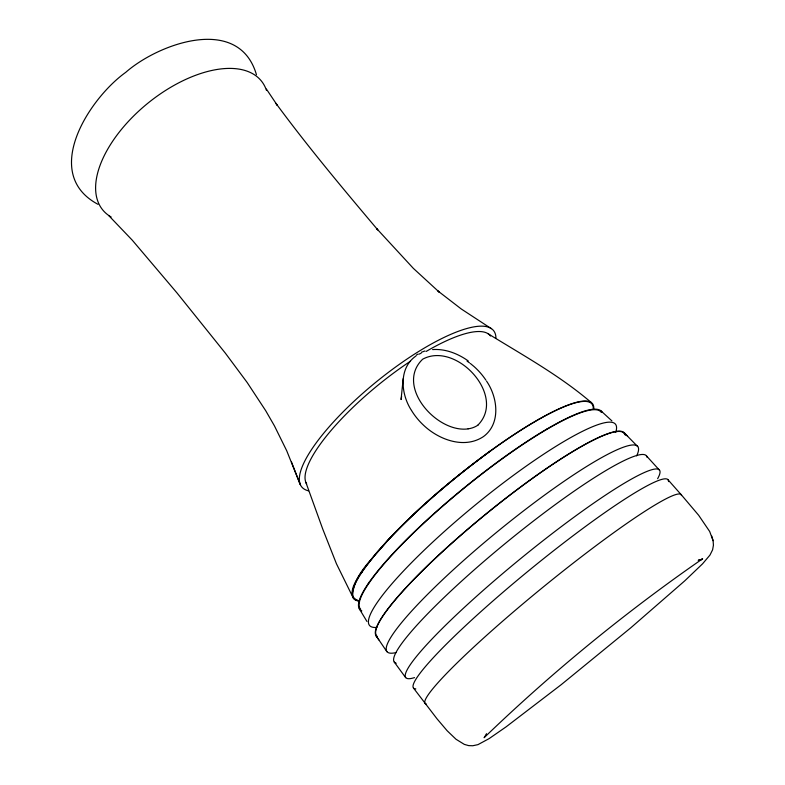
<?xml version="1.0" encoding="UTF-8"?>
<svg xmlns="http://www.w3.org/2000/svg" width="785" height="785" viewBox="0 0 785 785"><rect width="100%" height="100%" fill="white"/><g stroke="black" fill="none" stroke-linecap="round" stroke-linejoin="round"><path stroke-width="1.18" d="M415.962 355.978C398.26 368.283 400.87 394.315 411.507 410.467M401.086 399.329L403.196 378.635M401.125 399.526L401.616 396.435M486.2 734.338L486.494 733.681M485.974 734.75L484.109 737.714C551.845 672.441 625.282 612.31 702.624 558.773L699.435 560.411L701.672 559.411L698.208 560.294L698.925 560.137M361.748 572.393L362.552 571.195M368.322 583.432L369.146 582.244M477.928 425.087C506.865 395.758 456.144 340.984 422.683 359.196C394.796 385.837 436.715 433.271 468.105 428.875M593.715 409.417A154.125 29.025 -39.2 0 0 490.89 450.57C449.089 481.284 409.093 515.048 375.151 554.416C370.186 562.659 338.364 594.51 359.059 600.888L355.683 600.034L353.397 598.229L336.451 563.777L322.723 529.011L305.914 482.5M490.89 450.57C454.073 477.437 419.082 507.012 387.78 540.188C374.975 556.987 352.475 574.159 352.681 596.963M416.354 355.105L417.934 354.094M527.618 425.941L538.716 419.406M547.086 428.953L548.843 427.933A156.244 27.956 -39.3 0 1 602.095 412.243M418.945 354.182L421.172 353.181M421.466 352.259L424.94 350.983M432.604 349.58C445.38 348.658 457.949 353.593 468.223 360.933M413.469 688.033L437.019 718.815L447.165 730.766L456.007 739.244L464.347 744.396L468.674 745.613L472.756 745.75L477.957 744.641L489.143 738.597L505.982 726.939L561.196 684.687L630.816 627.784L684.697 580.9L702.555 563.826L709.964 555.083L712.603 549.804L713.428 545.173L713.094 540.698L709.689 531.504L698.66 515.274L681.037 494.471M97.988 204.316C40.486 173.622 89.166 98.517 125.718 72.357C158.698 43.391 238.895 14.375 256.45 74.703M488.172 333.782C523.242 355.438 559.656 375.485 591.105 402.401M491.381 328.689L461.286 308.996L437.942 290.99L439.257 292.148L413.391 268.401L376.584 228.504L377.82 229.936C342.878 188.537 308.054 146.972 275.918 103.335L277.34 105.376L266.39 89.048M467.095 361.129L469.567 362.905M470.392 363.504L474.218 366.693A72.681 67.265 9.4 0 1 485.895 380.136M600.976 410.879L611.908 420.897M108.919 215.757L132.253 240.161L176.89 292.805L225.393 353.201L247.147 382.472L265.673 410.653L274.426 425.843L286.741 450.816L299.968 483.815M623.898 432.486L637.655 446.518M624.34 432.918L627.627 436.215M646.389 455.82L659.38 470.078M668.006 479.763L681.282 494.786M405.688 677.661L394.286 662.098M386.897 651.687L375.858 635.418M376.211 635.938L378.841 639.903M366.938 621.445L359.226 608.66M486.553 381.137C497.69 397.279 501.105 423.645 483.442 436.597C464.396 449.305 438.982 439.777 423.714 425.372A71.965 65.44 12.8 0 1 411.507 410.467M291.461 461.914L300.282 484.649M713.094 540.698L711.75 536.057M426.52 704.155A165.213 15.592 -39.2 0 1 541.591 588.357A165.213 15.592 -39.2 0 1 681.508 495.551M414.657 688.769A164.438 17.839 -39.3 0 1 530.856 568.939A164.438 17.839 -39.3 0 1 668.516 481.597M415.814 688.936A164.438 17.839 -39.3 0 1 415.206 688.877M414.529 677.602A163.898 19.36 -39.3 0 1 520.21 558.969A163.898 19.36 -39.3 0 1 657.624 478.703M396.278 652.521A161.995 22.971 -39.3 0 1 497.7 531.416A161.995 22.971 -39.3 0 1 636.655 455.859M395.11 662.805A162.878 21.558 -39.3 0 1 508.13 541.13A162.878 21.558 -39.3 0 1 647.076 457.302M396.219 663.246A162.878 21.558 -39.3 0 1 395.63 663.06M376.977 636.135A159.875 24.914 -39.3 0 1 485.964 514.096A159.875 24.914 -39.3 0 1 624.674 434.252M376.898 627.401A158.884 26.229 -39.3 0 1 476.505 503.999A158.884 26.229 -39.3 0 1 615.705 432.407M377.124 636.782A160.307 24.983 -39.3 0 1 487.446 512.772A160.307 24.983 -39.3 0 1 625.341 435.253M360.717 609.317A155.469 27.809 -39.3 0 1 360.256 608.797M359.873 608.218A155.469 27.809 -39.3 0 1 465.976 486.631A155.469 27.809 -39.3 0 1 601.33 412.449M538.706 419.435A154.684 29.133 -39.2 0 1 593.264 409.299M527.569 426.01A154.135 28.937 -39.3 0 0 440.463 490.517L438.383 492.254A154.135 28.986 -39.3 0 0 358.745 601.035M361.797 610.916A156.244 27.956 -39.3 0 1 446.449 502.655L448.539 500.859A156.244 27.985 -39.3 0 1 547.116 428.914M477.957 425.136A22.471 20.645 13.3 0 1 468.096 428.836M306.67 483.972A118.035 32.568 -39.2 0 1 410.506 361.188M426.088 351.474A118.035 32.568 -39.2 0 1 490.537 336.019M308.564 490.821A123.736 34.324 -39.2 0 1 375.544 382.481A123.736 34.324 -39.2 0 1 495.943 337.923M111.136 216.994A102.207 54.273 -39.1 0 1 147.482 103.522A102.207 54.273 -39.1 0 1 266.439 90.285"/></g></svg>
